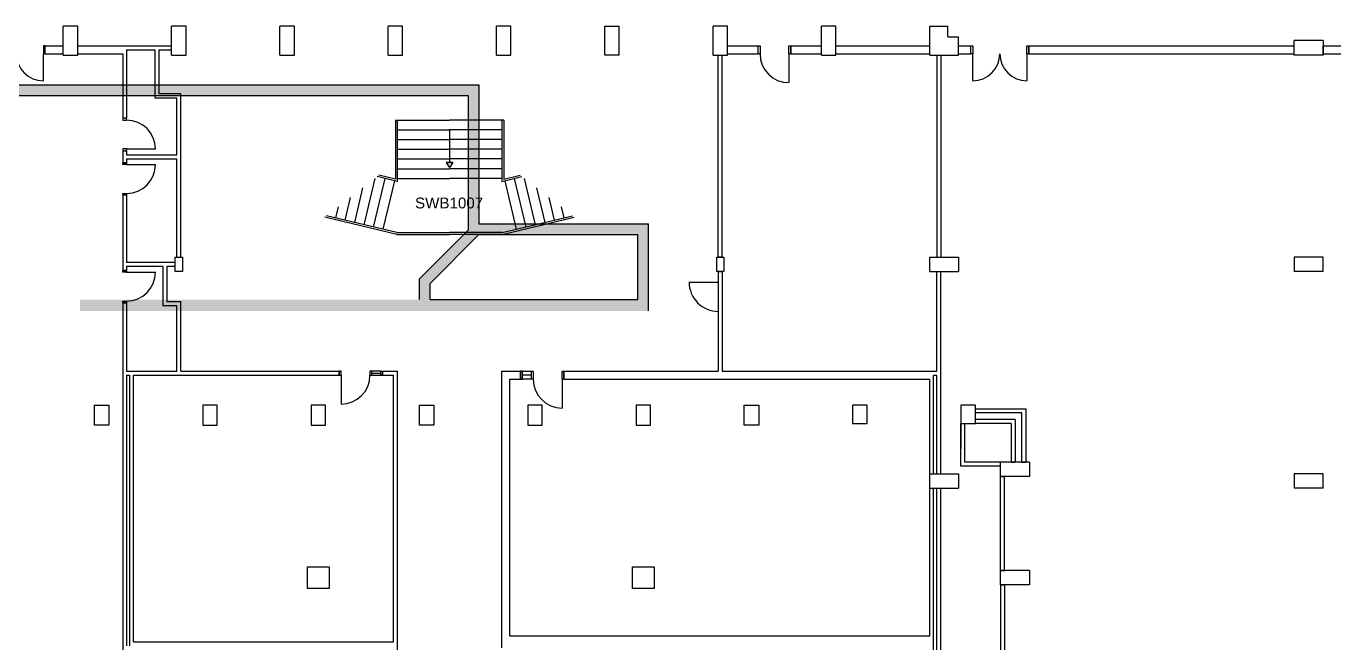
# Model space of a CAD drawing. Header units: millimetres. Extents: x -68315 to 81584, y -44830 to 67795.
# Drawn here: x -11409 to 24815, y 21162 to 38245 of the extents above; entities that cross this region are included whole.
import ezdxf

# ---------------------------------------------------------------- set-up
doc = ezdxf.new("R2010")
doc.units = ezdxf.units.MM
for name, color, linetype in [('23', 3, 'Continuous'), ('AUDIT_I_161205121455-0', 8, 'Continuous'), ('BRICK_WALLS_P4', 1, 'Continuous'), ('COLUMNS_P5', 5, 'Continuous'), ('DOORS_P2', 8, 'Continuous'), ('MSA-HATCH ELEV1', 252, 'Continuous'), ('NOTES', 3, 'Continuous')]:
    doc.layers.add(name, color=color, linetype=linetype)
doc.styles.add('arial', font='arial.ttf')

msp = doc.modelspace()

# ---------------------------------------------------------------- hatches: boundary and pattern name
at = {"layer": 'MSA-HATCH ELEV1', "ltscale": 0.2}
h = msp.add_hatch(color=256, dxfattribs=at)
h.dxf.hatch_style = 1
h.paths.add_polyline_path([(-57115.3, 6625.2), (-56715.3, 6625.2), (-56715.3, 6735.2), (-56715.3, 6925.2), (-57115.3, 6925.2), (-57115.3, 30370.2), (-54715.3, 30370.2), (-54715.3, 30270.2), (-53815.3, 30270.2), (-53815.3, 30670.2), (-54415.3, 30670.2), (-54415.3, 33270.2), (-53815.3, 33270.2), (-53815.3, 33670.2), (-54415.3, 33670.2), (-54415.3, 34910.2), (-53115.3, 34910.2), (-53115.3, 34510.2), (-49615.3, 34510.2), (-49615.3, 34910.2), (-47015.3, 34910.2), (-47015.3, 34510.2), (-43615.3, 34510.2), (-43615.3, 34910.2), (-42215.3, 34910.2), (-42215.3, 33670.2), (-42815.3, 33670.2), (-42815.3, 33270.2), (-42215.3, 33270.2), (-42215.3, 30670.2), (-42815.3, 30670.2), (-42815.3, 30270.2), (-42215.3, 30270.2), (-42215.3, 29473.7), (-41915.3, 29473.7), (-41915.3, 30370.2), (-36165.3, 30370.2), (-36165.3, 31170.2), (-31965.3, 31170.2), (-31965.3, 30355.2), (-31665.3, 30355.2), (-31665.3, 36320.2), (834.7, 36320.2), (834.7, 32593.2), (-515.3, 31243.2), (-515.3, 30670.2), (-9915.3, 30670.2), (-9915.3, 30355.2), (5834.7, 30355.2), (5834.7, 32770.2), (1134.7, 32770.2), (1134.7, 36620.2), (-31965.3, 36620.2), (-31965.3, 31470.2), (-36465.3, 31470.2), (-36465.3, 30670.2), (-41915.3, 30670.2), (-41915.3, 35210.2), (-44015.3, 35210.2), (-44015.3, 34910.2), (-46615.3, 34910.2), (-46615.3, 35210.2), (-50015.3, 35210.2), (-50015.3, 34910.2), (-52515.3, 34910.2), (-52515.3, 35210.2), (-54715.3, 35210.2), (-54715.3, 30670.2), (-57415.3, 30670.2), (-57415.3, 6470.2), (-68315.3, 6470.2), (-68315.3, 3270.2), (-68015.3, 3270.2), (-68015.3, 3370.2), (-58715.3, 3370.2), (-58715.3, 3670.2), (-68015.3, 3670.2), (-68015.3, 6170.2), (-57115.3, 6170.2)])
h.paths.add_polyline_path([(-215.3, 30670.2), (-215.3, 31120.2), (1134.7, 32470.2), (5534.7, 32470.2), (5534.7, 30670.2)], flags=16)

# ---------------------------------------------------------------- linework, layer by layer
at = {"layer": 'AUDIT_I_161205121455-0', "linetype": 'Continuous'}
for p, q in [((-1180.6, 35645.5), (-1180.6, 34007.4)), ((-1180.6, 35645.5), (319.4, 35645.5)), ((-1130.6, 35645.5), (-1130.6, 33945.5)), ((1819.4, 35645.5), (319.4, 35645.5)), ((1769.4, 35645.5), (1769.4, 33945.5)), ((1819.4, 35645.5), (1819.4, 34007.4)), ((-1130.6, 35375.5), (319.4, 35375.5)), ((319.4, 35375.5), (319.4, 34470.6)), ((1769.4, 35375.5), (319.4, 35375.5)), ((-1130.6, 35105.5), (319.4, 35105.5)), ((-1130.6, 34835.5), (319.4, 34835.5)), ((1769.4, 35105.5), (319.4, 35105.5)), ((1769.4, 34835.5), (319.4, 34835.5)), ((-1130.6, 34565.5), (319.4, 34565.5)), ((229.7, 34470.6), (409.1, 34470.6)), ((409.1, 34470.6), (229.7, 34470.6)), ((229.7, 34470.6), (319.4, 34333.1)), ((1769.4, 34565.5), (319.4, 34565.5)), ((409.1, 34470.6), (319.4, 34333.1)), ((-1130.6, 33945.5), (-1685.1, 34078.1)), ((-1180.6, 34007.4), (-1635.8, 34116.3)), ((-1130.6, 34295.5), (319.4, 34295.5)), ((1769.4, 34295.5), (319.4, 34295.5)), ((1769.4, 33945.5), (2323.8, 34078.1)), ((1819.4, 34007.4), (2274.5, 34116.3)), ((-2089, 33764.6), (-2318, 32807)), ((-1748.1, 34029.1), (-2055.4, 32744.2)), ((-1471, 34026.9), (-1792.8, 32681.4)), ((-1208.4, 33964.1), (-1530.2, 32618.6)), ((-1130.6, 34025.5), (319.4, 34025.5)), ((1769.4, 34025.5), (319.4, 34025.5)), ((1847.2, 33964.1), (2168.9, 32618.6)), ((2109.8, 34026.9), (2431.5, 32681.4)), ((2386.8, 34029.1), (2694.1, 32744.2)), ((2727.7, 33764.6), (2956.7, 32807)), ((-2429.8, 33500.2), (-2580.6, 32869.8)), ((3068.6, 33500.2), (3219.3, 32869.8)), ((-1140.6, 32525.5), (-3086.3, 32990.7)), ((-2770.7, 33235.7), (-2843.2, 32932.6)), ((1779.4, 32525.5), (3725.1, 32990.7)), ((3409.4, 33235.7), (3481.9, 32932.6)), ((-1140.6, 32475.5), (-3135.6, 32952.5)), ((1779.4, 32475.5), (3774.3, 32952.5)), ((-1140.6, 32525.5), (319.4, 32525.5)), ((-1140.6, 32475.5), (319.4, 32475.5)), ((1779.4, 32525.5), (319.4, 32525.5)), ((1779.4, 32475.5), (319.4, 32475.5))]:
    msp.add_line(p, q, dxfattribs=at)
at = {"layer": 'BRICK_WALLS_P4', "linetype": 'Continuous'}
for p, q in [((-10880.6, 37700.5), (-10380.6, 37700.5)), ((-10880.6, 37480.5), (-10880.6, 37700.5)), ((-10380.6, 37480.5), (-10380.6, 37700.5)), ((-9980.6, 37700.5), (-7380.6, 37700.5)), ((-9980.6, 37480.5), (-9980.6, 37700.5)), ((-7380.6, 37590.5), (-7380.6, 37700.5)), ((8019.4, 37700.5), (8869.4, 37700.5)), ((8019.4, 37480.5), (8019.4, 37700.5)), ((8869.4, 37480.5), (8869.4, 37700.5)), ((9769.4, 37480.5), (9769.4, 37700.5)), ((9769.4, 37700.5), (10619.4, 37700.5)), ((10619.4, 37480.5), (10619.4, 37700.5)), ((11019.4, 37700.5), (13619.4, 37700.5)), ((11019.4, 37480.5), (11019.4, 37700.5)), ((13619.4, 37480.5), (13619.4, 37700.5)), ((14419.4, 37700.5), (14762.7, 37700.5)), ((14419.4, 37480.5), (14419.4, 37700.5)), ((14762.7, 37480.5), (14762.7, 37700.5)), ((16362.7, 37700.5), (23719.4, 37700.5)), ((16362.7, 37480.5), (16362.7, 37700.5)), ((23719.4, 37480.5), (23719.4, 37700.5)), ((24519.4, 37700.5), (25533.5, 37700.5)), ((24519.4, 37480.5), (24519.4, 37700.5)), ((-10880.6, 37480.5), (-10380.6, 37480.5)), ((-9980.6, 37480.5), (-8735.6, 37480.5)), ((-8735.6, 37480.5), (-8735.6, 35693)), ((-8625.6, 37590.5), (-7840.3, 37590.5)), ((-8625.6, 37590.5), (-8625.6, 35693)), ((-7840.3, 37590.5), (-7840.3, 36263.1)), ((-7730.3, 37590.5), (-7380.6, 37590.5)), ((-7730.3, 37590.5), (-7730.3, 36373.1)), ((7764.4, 31845.5), (7764.4, 37445.5)), ((7764.4, 37445.5), (7874.4, 37445.5)), ((7874.4, 31845.5), (7874.4, 37445.5)), ((8019.4, 37480.5), (8869.4, 37480.5)), ((9769.4, 37480.5), (10619.4, 37480.5)), ((11019.4, 37480.5), (13619.4, 37480.5)), ((13819.4, 37445.5), (13819.4, 31845.5)), ((13819.4, 37445.5), (13929.4, 37445.5)), ((13929.4, 37445.5), (13929.4, 31845.5)), ((14419.4, 37480.5), (14762.7, 37480.5)), ((16362.7, 37480.5), (23719.4, 37480.5)), ((24519.4, 37480.5), (25533.5, 37480.5)), ((-7840.3, 36263.1), (-7235.6, 36263.1)), ((-7125.6, 36373.1), (-7730.3, 36373.1)), ((-7235.6, 34683), (-7235.6, 36263.1)), ((-7125.6, 31845.5), (-7125.6, 36373.1)), ((-8625.6, 35693), (-8735.6, 35693)), ((-8735.6, 34793), (-8735.6, 34463)), ((-8735.6, 34793), (-8625.6, 34793)), ((-8625.6, 34793), (-8625.6, 34683)), ((-8625.6, 34463), (-8735.6, 34463)), ((-8625.6, 34683), (-7235.6, 34683)), ((-8625.6, 34573), (-7235.6, 34573)), ((-8625.6, 34573), (-8625.6, 34463)), ((-7235.6, 31845.5), (-7235.6, 34573)), ((-8625.6, 33563), (-8735.6, 33563)), ((-8735.6, 33563), (-8735.6, 31480.5)), ((-8625.6, 33563), (-8625.6, 31700.5)), ((-7280.6, 31700.5), (-8625.6, 31700.5)), ((-7625.6, 31590.5), (-8625.6, 31590.5)), ((-8625.6, 31590.5), (-8625.6, 31480.5)), ((-7625.6, 31590.5), (-7625.6, 30500.8)), ((-7515.6, 31590.5), (-7515.6, 30610.8)), ((-7280.6, 31590.5), (-7515.6, 31590.5)), ((-7280.6, 31590.5), (-7280.6, 31700.5)), ((-7235.6, 31845.5), (-7125.6, 31845.5)), ((7874.4, 31845.5), (7764.4, 31845.5)), ((13819.4, 31845.5), (13929.4, 31845.5)), ((-8625.6, 31480.5), (-8735.6, 31480.5)), ((7764.4, 31445.5), (7764.4, 28685.5)), ((7764.4, 31445.5), (7874.4, 31445.5)), ((7874.4, 31445.5), (7874.4, 28685.5)), ((13819.4, 28685.5), (13819.4, 31445.5)), ((13819.4, 31445.5), (13929.4, 31445.5)), ((13929.4, 25845.5), (13929.4, 31445.5)), ((-8735.6, 30580.5), (-8625.6, 30580.5)), ((-8735.6, 30580.5), (-8735.6, 13795.5)), ((-8625.6, 30580.5), (-8625.6, 28685.5)), ((-7235.6, 30500.8), (-7625.6, 30500.8)), ((-7115.8, 30610.8), (-7515.6, 30610.8)), ((-7235.6, 28683), (-7235.6, 30500.8)), ((-7125.6, 28685.5), (-7125.6, 30610.8)), ((-8625.6, 28685.5), (-7235.6, 28685.5)), ((-7125.6, 28685.5), (-2735.6, 28685.5)), ((-2735.6, 28575.5), (-2735.6, 28685.5)), ((-1535.6, 28575.5), (-1535.6, 28685.5)), ((-1535.6, 28685.5), (-1125.6, 28685.5)), ((-1125.6, 20965.5), (-1125.6, 28685.5)), ((1764.4, 28685.5), (2287.4, 28685.5)), ((1764.4, 21028), (1764.4, 28685.5)), ((2287.4, 28465.5), (2287.4, 28685.5)), ((3487.4, 28465.5), (3487.4, 28685.5)), ((3487.4, 28685.5), (7764.4, 28685.5)), ((7874.4, 28685.5), (13819.4, 28685.5)), ((-8625.6, 28575.5), (-8545.6, 28575.5)), ((-8625.6, 28575.5), (-8625.6, 21075.5)), ((-8545.6, 28575.5), (-8545.6, 21075.5)), ((-8435.6, 28575.5), (-2735.6, 28575.5)), ((-8435.6, 21185.5), (-8435.6, 28575.5)), ((-1535.6, 28575.5), (-1235.6, 28575.5)), ((-1235.6, 21185.5), (-1235.6, 28575.5)), ((1984.4, 21358), (1984.4, 28465.5)), ((1984.4, 28465.5), (2287.4, 28465.5)), ((3487.4, 28465.5), (13619.4, 28465.5)), ((13619.4, 25845.5), (13619.4, 28465.5)), ((13729.4, 25845.5), (13729.4, 28572.4)), ((13819.4, 28572.4), (13729.4, 28572.4)), ((13819.4, 25845.5), (13819.4, 28572.4)), ((14884.7, 27535.2), (14884.7, 27645.2)), ((14884.7, 27645.2), (16284.7, 27645.2)), ((16174.7, 27535.2), (14884.7, 27535.2)), ((16174.7, 26170.2), (16174.7, 27535.2)), ((16284.7, 27645.2), (16284.7, 26170.2)), ((14484.7, 27237.2), (14594.7, 27237.2)), ((14484.7, 26060.2), (14484.7, 27237.2)), ((14484.7, 27237.2), (14484.7, 26532.7)), ((14594.7, 26170.2), (14594.7, 27237.2)), ((14884.7, 27237.2), (14884.7, 27347.2)), ((15986.7, 27347.2), (14884.7, 27347.2)), ((15876.7, 27237.2), (14884.7, 27237.2)), ((15876.7, 27237.2), (15876.7, 26170.2)), ((15986.7, 27347.2), (15986.7, 26170.2)), ((15584.7, 26170.2), (14594.7, 26170.2)), ((15584.7, 26060.2), (15584.7, 26170.2)), ((15876.7, 26170.2), (15986.7, 26170.2)), ((16174.7, 26170.2), (16284.7, 26170.2)), ((13619.4, 25845.5), (13729.4, 25845.5)), ((13819.4, 25845.5), (13929.4, 25845.5)), ((15584.7, 26060.2), (14484.7, 26060.2)), ((15584.7, 25770.2), (15694.7, 25770.2)), ((15584.7, 23170.2), (15584.7, 25770.2)), ((15694.7, 23170.2), (15694.7, 25770.2)), ((13619.4, 21358), (13619.4, 25445.5)), ((13619.4, 25445.5), (13729.4, 25445.5)), ((13729.4, 19845.5), (13729.4, 25445.5)), ((13819.4, 19845.5), (13819.4, 25445.5)), ((13819.4, 25445.5), (13929.4, 25445.5)), ((13929.4, 19845.5), (13929.4, 25445.5)), ((15584.7, 23170.2), (15694.7, 23170.2)), ((15584.7, 22770.2), (15694.7, 22770.2)), ((15584.7, 22770.2), (15584.7, 20170.2)), ((15694.7, 22770.2), (15694.7, 20170.2)), ((-8435.6, 21185.5), (-1235.6, 21185.5)), ((1984.4, 21358), (13619.4, 21358))]:
    msp.add_line(p, q, dxfattribs=at)
at = {"layer": 'COLUMNS_P5', "linetype": 'Continuous'}
for p, q in [((-10380.6, 37445.5), (-10380.6, 38245.5)), ((-9980.6, 38245.5), (-10380.6, 38245.5)), ((-9980.6, 37445.5), (-9980.6, 38245.5)), ((-6980.6, 38245.5), (-7380.6, 38245.5)), ((-7380.6, 37445.5), (-7380.6, 38245.5)), ((-6980.6, 37445.5), (-6980.6, 38245.5)), ((-3980.6, 38245.5), (-4380.6, 38245.5)), ((-4380.6, 37445.5), (-4380.6, 38245.5)), ((-3980.6, 37445.5), (-3980.6, 38245.5)), ((-980.6, 38245.5), (-1380.6, 38245.5)), ((-1380.6, 37445.5), (-1380.6, 38245.5)), ((-980.6, 37445.5), (-980.6, 38245.5)), ((2019.4, 38245.5), (1619.4, 38245.5)), ((1619.4, 37445.5), (1619.4, 38245.5)), ((2019.4, 37445.5), (2019.4, 38245.5)), ((4619.4, 38245.5), (5019.4, 38245.5)), ((4619.4, 37445.5), (4619.4, 38245.5)), ((5019.4, 37445.5), (5019.4, 38245.5)), ((8019.4, 38245.5), (7619.4, 38245.5)), ((7619.4, 37445.5), (7619.4, 38245.5)), ((8019.4, 37445.5), (8019.4, 38245.5)), ((11019.4, 38245.5), (10619.4, 38245.5)), ((10619.4, 37445.5), (10619.4, 38245.5)), ((11019.4, 37445.5), (11019.4, 38245.5)), ((13619.4, 37445.5), (13619.4, 38245.5)), ((13619.4, 38245.5), (14119.4, 38245.5)), ((14119.4, 37945.5), (14119.4, 38245.5)), ((14119.4, 37945.5), (14419.4, 37945.5)), ((14419.4, 37445.5), (14419.4, 37945.5)), ((23719.4, 37445.5), (23719.4, 37845.5)), ((24519.4, 37845.5), (23719.4, 37845.5)), ((24519.4, 37845.5), (24519.4, 37445.5)), ((-10380.6, 37445.5), (-9980.6, 37445.5)), ((-7380.6, 37445.5), (-6980.6, 37445.5)), ((-4380.6, 37445.5), (-3980.6, 37445.5)), ((-1380.6, 37445.5), (-980.6, 37445.5)), ((1619.4, 37445.5), (2019.4, 37445.5)), ((5019.4, 37445.5), (4619.4, 37445.5)), ((7619.4, 37445.5), (8019.4, 37445.5)), ((10619.4, 37445.5), (11019.4, 37445.5)), ((13619.4, 37445.5), (14419.4, 37445.5)), ((24519.4, 37445.5), (23719.4, 37445.5)), ((-31965.3, 36620.2), (1134.7, 36620.2)), ((1134.7, 36620.2), (1134.7, 32770.2)), ((-31665.3, 36320.2), (834.7, 36320.2)), ((834.7, 36320.2), (834.7, 32593.2)), ((1134.7, 32770.2), (5834.7, 32770.2)), ((5834.7, 30355.2), (5834.7, 32770.2)), ((-515.3, 31243.2), (834.7, 32593.2)), ((-215.3, 31120.2), (1134.7, 32470.2)), ((1134.7, 32470.2), (5534.7, 32470.2)), ((5534.7, 30670.2), (5534.7, 32470.2)), ((13619.4, 31445.5), (13619.4, 31845.5)), ((13619.4, 31845.5), (14419.4, 31845.5)), ((14419.4, 31845.5), (14419.4, 31445.5)), ((24519.4, 31845.5), (23719.4, 31845.5)), ((23719.4, 31845.5), (23719.4, 31445.5)), ((24519.4, 31445.5), (24519.4, 31845.5)), ((-515.3, 30670.2), (-515.3, 31243.2)), ((13619.4, 31445.5), (14419.4, 31445.5)), ((24519.4, 31445.5), (23719.4, 31445.5)), ((-215.3, 30670.2), (-215.3, 31120.2)), ((-215.3, 30670.2), (5534.7, 30670.2)), ((15584.7, 25770.2), (15584.7, 26170.2)), ((16384.7, 26170.2), (15584.7, 26170.2)), ((16384.7, 26170.2), (16384.7, 25770.2)), ((13619.4, 25445.5), (13619.4, 25845.5)), ((13619.4, 25845.5), (14419.4, 25845.5)), ((14419.4, 25845.5), (14419.4, 25445.5)), ((16384.7, 25770.2), (15584.7, 25770.2)), ((24519.4, 25845.5), (23719.4, 25845.5)), ((23719.4, 25845.5), (23719.4, 25445.5)), ((24519.4, 25445.5), (24519.4, 25845.5)), ((13619.4, 25445.5), (14419.4, 25445.5)), ((24519.4, 25445.5), (23719.4, 25445.5)), ((16384.7, 23170.2), (15584.7, 23170.2)), ((15584.7, 22770.2), (15584.7, 23170.2)), ((16384.7, 23170.2), (16384.7, 22770.2)), ((16384.7, 22770.2), (15584.7, 22770.2))]:
    msp.add_line(p, q, dxfattribs=at)
for points in [[(-7280.6, 31845.5), (-7080.6, 31845.5), (-7080.6, 31445.5), (-7280.6, 31445.5), (-7280.6, 31845.5)], [(7719.4, 31845.5), (7919.4, 31845.5), (7919.4, 31445.5), (7719.4, 31445.5), (7719.4, 31845.5)], [(-9115.3, 27195.2), (-9515.3, 27195.2), (-9515.3, 27745.2), (-9115.3, 27745.2), (-9115.3, 27195.2)], [(-6515.3, 27195.2), (-6115.3, 27195.2), (-6115.3, 27745.2), (-6515.3, 27745.2), (-6515.3, 27195.2)], [(-3515.3, 27195.2), (-3115.3, 27195.2), (-3115.3, 27745.2), (-3515.3, 27745.2), (-3515.3, 27195.2)], [(-115.3, 27195.2), (-515.3, 27195.2), (-515.3, 27745.2), (-115.3, 27745.2), (-115.3, 27195.2)], [(2484.7, 27195.2), (2884.7, 27195.2), (2884.7, 27745.2), (2484.7, 27745.2), (2484.7, 27195.2)], [(5484.7, 27195.2), (5884.7, 27195.2), (5884.7, 27745.2), (5484.7, 27745.2), (5484.7, 27195.2)], [(8884.7, 27195.2), (8484.7, 27195.2), (8484.7, 27745.2), (8884.7, 27745.2), (8884.7, 27195.2)], [(11484.7, 27237.2), (11884.7, 27237.2), (11884.7, 27745.2), (11484.7, 27745.2), (11484.7, 27237.2)], [(14484.7, 27237.2), (14884.7, 27237.2), (14884.7, 27745.2), (14484.7, 27745.2), (14484.7, 27237.2)], [(-3015.3, 22670.2), (-3615.3, 22670.2), (-3615.3, 23270.2), (-3015.3, 23270.2), (-3015.3, 22670.2)], [(5984.7, 22670.2), (5384.7, 22670.2), (5384.7, 23270.2), (5984.7, 23270.2), (5984.7, 22670.2)]]:
    msp.add_lwpolyline(points, dxfattribs=at)
at = {"layer": 'DOORS_P2', "linetype": 'Continuous'}
for p, q in [((-10930.6, 36730.5), (-10930.6, 37480.5)), ((9719.4, 37480.5), (9719.4, 36680.5)), ((14812.7, 36730.5), (14812.7, 37480.5)), ((16312.7, 37480.5), (16312.7, 36730.5)), ((-8625.6, 34843), (-7825.6, 34843)), ((-8625.6, 34413), (-7825.6, 34413)), ((-8625.6, 31430.5), (-7825.6, 31430.5)), ((-1585.6, 28685.5), (-1835.6, 28685.5)), ((-1835.6, 28630.5), (-1585.6, 28630.5)), ((2337.4, 28465.5), (2337.4, 28685.5)), ((2337.4, 28685.5), (2587.4, 28685.5)), ((-2685.6, 28575.5), (-2685.6, 27775.5)), ((-1835.6, 28575.5), (-1535.6, 28575.5)), ((2587.4, 28465.5), (2287.4, 28465.5)), ((2587.4, 28575.5), (2337.4, 28575.5)), ((3437.4, 28465.5), (3437.4, 27665.5))]:
    msp.add_line(p, q, dxfattribs=at)
for points in [[(-10880.6, 37480.5), (-10880.6, 37700.5), (-10930.6, 37700.5), (-10930.6, 37480.5), (-10880.6, 37480.5)], [(8919.4, 37480.5), (8869.4, 37480.5), (8869.4, 37700.5), (8919.4, 37700.5), (8919.4, 37480.5)], [(9769.4, 37480.5), (9719.4, 37480.5), (9719.4, 37700.5), (9769.4, 37700.5), (9769.4, 37480.5)], [(14762.7, 37480.5), (14762.7, 37700.5), (14812.7, 37700.5), (14812.7, 37480.5), (14762.7, 37480.5)], [(16312.7, 37480.5), (16312.7, 37700.5), (16362.7, 37700.5), (16362.7, 37480.5), (16312.7, 37480.5)], [(-8625.6, 35643), (-8625.6, 35693), (-8735.6, 35693), (-8735.6, 35643), (-8625.6, 35643)], [(-8625.6, 34793), (-8625.6, 34843), (-8735.6, 34843), (-8735.6, 34793), (-8625.6, 34793)], [(-8625.6, 34463), (-8625.6, 34413), (-8735.6, 34413), (-8735.6, 34463), (-8625.6, 34463)], [(-8625.6, 33613), (-8625.6, 33563), (-8735.6, 33563), (-8735.6, 33613), (-8625.6, 33613)], [(-8625.6, 31480.5), (-8625.6, 31430.5), (-8735.6, 31430.5), (-8735.6, 31480.5), (-8625.6, 31480.5)], [(-8625.6, 30630.5), (-8625.6, 30580.5), (-8735.6, 30580.5), (-8735.6, 30630.5), (-8625.6, 30630.5)], [(-2735.6, 28575.5), (-2685.6, 28575.5), (-2685.6, 28685.5), (-2735.6, 28685.5), (-2735.6, 28575.5)], [(-1885.6, 28575.5), (-1835.6, 28575.5), (-1835.6, 28685.5), (-1885.6, 28685.5), (-1885.6, 28575.5)], [(-1585.6, 28685.5), (-1535.6, 28685.5), (-1535.6, 28575.5), (-1585.6, 28575.5), (-1585.6, 28685.5)], [(2337.4, 28685.5), (2287.4, 28685.5), (2287.4, 28465.5), (2337.4, 28465.5)], [(2637.4, 28465.5), (2587.4, 28465.5), (2587.4, 28685.5), (2637.4, 28685.5), (2637.4, 28465.5)], [(3487.4, 28465.5), (3437.4, 28465.5), (3437.4, 28685.5), (3487.4, 28685.5), (3487.4, 28465.5)]]:
    msp.add_lwpolyline(points, dxfattribs=at)
for centre, radius, start, end in [((-10930.6, 37480.5), 750, 180, 270), ((9719.4, 37480.5), 800, 180, 270), ((14812.7, 37480.5), 750, 270, 0), ((16312.7, 37480.5), 750, 180, 270), ((-8625.6, 34843), 800, 0, 90), ((-8625.6, 34413), 800, 270, 0), ((-8625.6, 31430.5), 800, 270, 0), ((-2685.6, 28575.5), 800, 270, 0), ((3437.4, 28465.5), 800, 180, 270)]:
    msp.add_arc(centre, radius, start, end, dxfattribs=at)
at = {"layer": 'NOTES', "linetype": 'Continuous'}
msp.add_line((6954.4, 31155.2), (7764.4, 31155.2), dxfattribs=at)
msp.add_arc((7764.4, 31155.2), 810, 179.99999, 270, dxfattribs=at)

# ---------------------------------------------------------------- texts
at = {"layer": '23', "linetype": 'Continuous', "style": 'arial'}
msp.add_text('SWB1007', height=300, dxfattribs=at).set_placement((-636.7, 33197))

doc.saveas('drawing.dxf')
